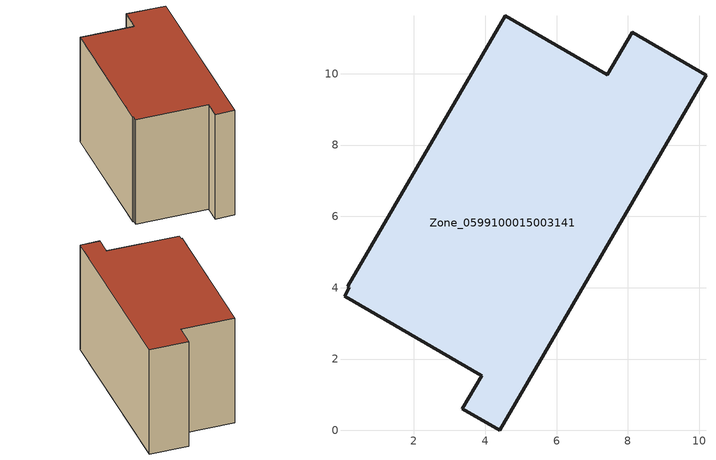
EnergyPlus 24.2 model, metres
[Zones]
Zone_0599100015003141
 floor ground (C_G): 0.19,4.01 0.14,4.04 4.56,11.63 7.42,9.97 8.12,11.16 10.19,9.95 4.4,0 3.36,0.6 3.91,1.53 0.06,3.77 z1.7
 wall outside (C_F): 8.12,11.16 7.42,9.97 4.56,11.63 0.14,4.04 0.19,4.01 0.06,3.77 3.91,1.53 3.36,0.6 4.4,0 10.19,9.95 8.12,11.16 z1.7:8.87
 roof outside (C_R): 0.06,3.77 3.91,1.53 3.36,0.6 4.4,0 10.19,9.95 8.12,11.16 7.42,9.97 4.56,11.63 0.14,4.04 0.19,4.01 z8.87
[BUILDING]
Pand.0599100015003141: North Axis=0; Terrain=City; Loads Convergence Tolerance Value=0.04; Temperature Convergence Tolerance Value=0.4; Solar Distribution=FullExterior; Maximum Number of Warmup Days=25; Minimum Number of Warmup Days=1
[Site:Location]
Rotterdam.The.Hague.AP_ZH_NLD Design_Conditions: Latitude=51.96; Longitude=4.45; Time Zone=1; Elevation=-4.5
[SITE:GROUNDTEMPERATURE:BUILDINGSURFACE]
18, 18, 18, 18, 18, 18, 18, 18, 18, 18, 18, 18
[MATERIAL] Thermal Absorptance=0.9; Solar Absorptance=0.7; Visible Absorptance=0.7
Name | Roughness | Thickness | Conductivity | Density | Specific Heat
G.TI.1975-1991 | MediumSmooth | 0.15 | 0.288461 | 540 | 1210
F.TI.1975-1991 | Rough | 0.3 | 0.230769 | 1920 | 840
R.TI.1975-1991 | MediumRough | 0.2 | 0.153846 | 1500 | 1000
[CONSTRUCTION]
C_G: G.TI.1975-1991
C_F: F.TI.1975-1991
C_R: R.TI.1975-1991
[ZONE]
Zone_0599100015003141: Type=1; Multiplier=1; Ceiling Height=Autocalculate; Volume=Autocalculate; Floor Area=autocalculate; Part of Total Floor Area=Yes
[ZONEINFILTRATION:DESIGNFLOWRATE]
Infil_Zone_0599100015003141: Zone or ZoneList or Space or SpaceList=Zone_0599100015003141; Schedule=AlwaysOn; Design Flow Rate Calculation Method=Flow/Area; Flow Rate per Floor Area=0.003; Constant Term Coefficient=1; Temperature Term Coefficient=0; Velocity Term Coefficient=0; Velocity Squared Term Coefficient=0
[HVACTEMPLATE:ZONE:IDEALLOADSAIRSYSTEM]
Zone_0599100015003141: Maximum Heating Supply Air Temperature=50; Minimum Cooling Supply Air Temperature=13; Maximum Heating Supply Air Humidity Ratio=0.0156; Minimum Cooling Supply Air Humidity Ratio=0.0077; Heating Limit=NoLimit; Cooling Limit=NoLimit; Dehumidification Control Type=ConstantSensibleHeatRatio; Cooling Sensible Heat Ratio=0.7; Dehumidification Setpoint=60; Humidification Control Type=None; Humidification Setpoint=30; Outdoor Air Method=None; Outdoor Air Flow Rate per Person=0.00944; Outdoor Air Flow Rate per Zone Floor Area=0; Outdoor Air Flow Rate per Zone=0; Demand Controlled Ventilation Type=None; Outdoor Air Economizer Type=NoEconomizer; Heat Recovery Type=None; Sensible Heat Recovery Effectiveness=0.7; Latent Heat Recovery Effectiveness=0.65
[ZONECONTROL:THERMOSTAT]
ThermostatControl_Zone_0599100015003141: Zone or ZoneList=Zone_0599100015003141; Control Type Schedule=DualSetpointControlType; Control 1=Thermostat_Zone_0599100015003141; Temperature Difference Between Cutout And Setpoint=0
[THERMOSTATSETPOINT:DUALSETPOINT]
Thermostat_Zone_0599100015003141: Heating Setpoint Temperature Schedule=HeatingSetpoint_Zone_0599100015003141; Cooling Setpoint Temperature Schedule=CoolingSetpoint_Zone_0599100015003141
[SCHEDULE:COMPACT]
HeatingSetpoint_Zone_0599100015003141: Through: 12/31, For: AllDays, Until: 24:00, 21
CoolingSetpoint_Zone_0599100015003141: Through: 12/31, For: AllDays, Until: 24:00, 24
DualSetpointControlType: Through: 12/31, For: AllDays, Until: 24:00, 4
AlwaysOn: Through: 12/31, For: AllDays, Until: 24:00, 1
